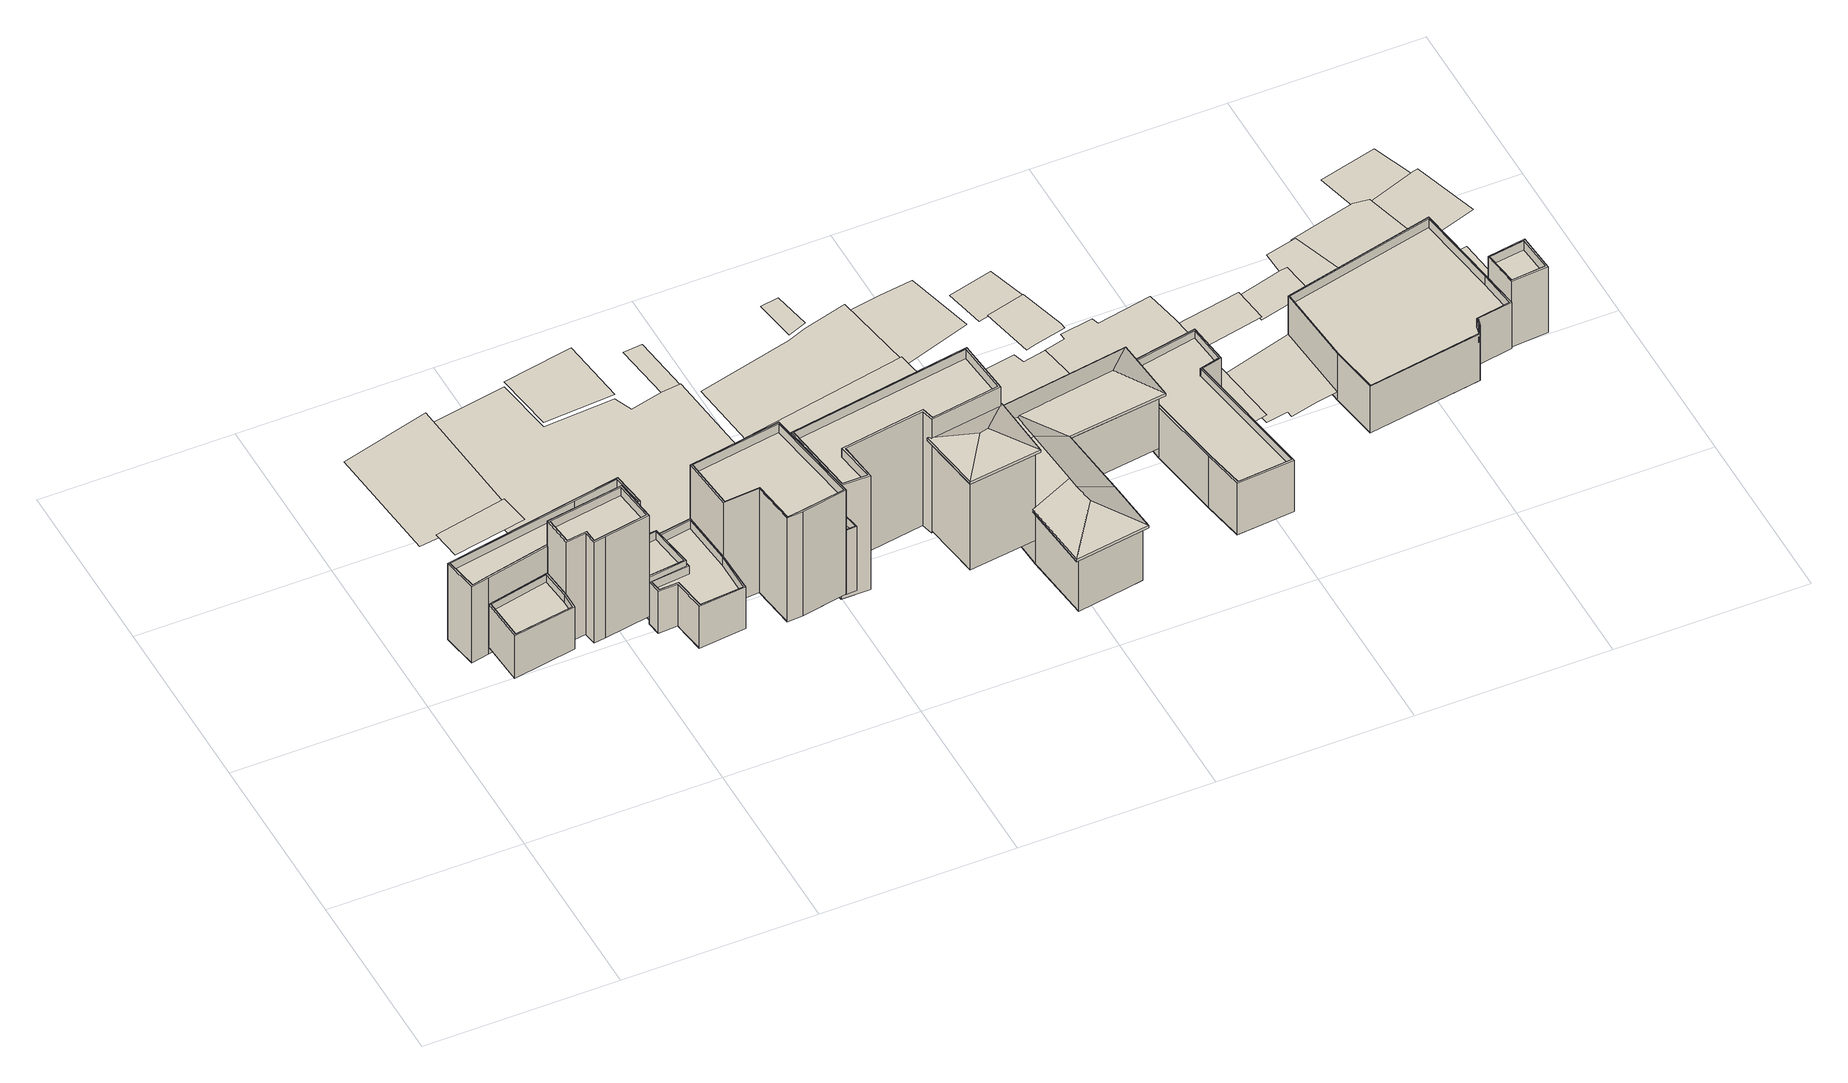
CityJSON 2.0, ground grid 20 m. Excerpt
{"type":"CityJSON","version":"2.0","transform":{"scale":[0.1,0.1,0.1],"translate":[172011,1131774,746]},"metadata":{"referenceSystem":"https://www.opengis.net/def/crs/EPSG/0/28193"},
"CityObjects":{
"building1":{"type":"Building","attributes":{"height":{"value":"3.243","sources":[{"name":"inferred","type":"automatic","notes":"inferred from the number of floors and default height of a single floor"}]},"numberOfFloors":{"value":1,"sources":[{"name":"Amiran Atlas, sheet 12, map 4.3","type":"Secondary cartographic source"}],"paradata":{"author":"Beatrice Vaienti","date":"29-05-2023","comments":"In the atlas the value is \"1-3\", we have chosen a random value between 1 and 3 assigning a higher probability to 1 and 2 floors, respectively p=[0.35,0.35,0.3] for 1, 2, 3 floors","version":0}},"roof":{"type":{"value":"flat","paradata":{"author":"Beatrice Vaienti","date":"29-05-2023","version":0}},"parameters":{"baseFloorThickness":{"value":"0.294"},"railingHeight":{"value":"0.925"},"railingWidth":{"value":"0.195"}}},"floorHeight":{"value":"3.243","sources":[{"name":"random","type":"automatic","notes":"Random value picked in the default range: [2.8, 3.5]"}]},"updatedGeometry":true,"terrainDifference":{"value":"0.7777387695747894"}},"geometry":[{"type":"MultiSurface","lod":"2","boundaries":[[[0,1,2,3]],[[4,5,1,0]],[[6,7,3,2]],[[5,8,6,2,1]],[[9,8,5,4]],[[8,9,7,6]],[[0,3,7,9,4],[10,11,12,13,14]],[[14,15,16,13]],[[16,17,12,13]],[[17,18,11,12]],[[11,18,19,10]],[[15,14,10,19]],[[19,18,17,16,15]]]}]},
"building2":{"type":"Building","attributes":{"height":{"value":"6.228","sources":[{"name":"inferred","type":"automatic","notes":"inferred from the number of floors and default height of a single floor"}]},"numberOfFloors":{"value":2,"sources":[{"name":"Amiran Atlas, sheet 12, map 4.3","type":"Secondary cartographic source"}],"paradata":{"author":"Beatrice Vaienti","date":"29-05-2023","comments":"In the atlas the value is \"1-3\", we have chosen a random value between 1 and 3 assigning a higher probability to 1 and 2 floors, respectively p=[0.35,0.35,0.3] for 1, 2, 3 floors","version":0}},"roof":{"type":{"value":"flat","paradata":{"author":"Beatrice Vaienti","date":"29-05-2023","version":0}},"parameters":{"baseFloorThickness":{"value":"0.29"},"railingHeight":{"value":"0.99"},"railingWidth":{"value":"0.175"}}},"floorHeight":{"value":"3.114","sources":[{"name":"random","type":"automatic","notes":"Random value picked in the default range: [2.8, 3.5]"}]},"updatedGeometry":true,"terrainDifference":{"value":"2.0380896327969387"}},"geometry":[{"type":"MultiSurface","lod":"2","boundaries":[[[20,21,22,23]],[[24,25,21,20]],[[26,27,23,22]],[[25,28,29,30,31,26,22,21]],[[32,28,25,24]],[[31,33,27,26]],[[30,34,33,31]],[[29,35,34,30]],[[28,32,35,29]],[[20,23,27,33,34,35,32,24],[36,37,38,39,40,41,42,43]],[[43,44,45,42]],[[45,46,41,42]],[[46,47,40,41]],[[47,48,39,40]],[[49,38,39,48]],[[50,37,38,49]],[[51,36,37,50]],[[36,51,44,43]],[[51,50,49,48,47,46,45,44]]]}]},
"building3":{"type":"Building","attributes":{"numberOfFloors":{"value":2,"sources":[{"name":"Amiran Atlas, sheet 12, map 4.3","type":"Secondary cartographic source"}],"paradata":{"author":"Beatrice Vaienti","date":"29-05-2023","comments":"In the atlas the value is \"1-3\", we have chosen a random value between 1 and 3 assigning a higher probability to 1 and 2 floors, respectively p=[0.35,0.35,0.3] for 1, 2, 3 floors","version":0}},"roof":{"type":{"value":"domed","paradata":{"author":"Beatrice Vaienti","date":"29-05-2023","version":0}}},"updatedGeometry":true,"terrainDifference":{"value":"0.8784878684509313"}},"geometry":[{"type":"MultiSurface","lod":"0","boundaries":[[[52,53,54,55]]]}]},
"building4":{"type":"Building","attributes":{"height":{"value":"10.338000000000001","sources":[{"name":"inferred","type":"automatic","notes":"inferred from the number of floors and default height of a single floor"}]},"numberOfFloors":{"value":3,"sources":[{"name":"Amiran Atlas, sheet 12, map 4.3","type":"Secondary cartographic source"}],"paradata":{"author":"Beatrice Vaienti","date":"29-05-2023","comments":"In the atlas the value is \"1-3\", we have chosen a random value between 1 and 3 assigning a higher probability to 1 and 2 floors, respectively p=[0.35,0.35,0.3] for 1, 2, 3 floors","version":0}},"roof":{"type":{"value":"flat","paradata":{"author":"Beatrice Vaienti","date":"29-05-2023","version":0}},"parameters":{"baseFloorThickness":{"value":"0.295"},"railingHeight":{"value":"0.985"},"railingWidth":{"value":"0.188"}}},"floorHeight":{"value":"3.446","sources":[{"name":"random","type":"automatic","notes":"Random value picked in the default range: [2.8, 3.5]"}]},"updatedGeometry":true,"terrainDifference":{"value":"0.9511491692316486"}},"geometry":[{"type":"MultiSurface","lod":"2","boundaries":[[[56,57,58,59]],[[60,61,57,56]],[[62,63,59,58]],[[61,64,65,66,62,58,57]],[[67,64,61,60]],[[66,68,63,62]],[[65,69,68,66]],[[64,67,69,65]],[[56,59,63,68,69,67,60],[70,71,72,73,74,75,76]],[[76,77,78,75]],[[78,79,74,75]],[[79,80,73,74]],[[80,81,72,73]],[[82,71,72,81]],[[83,70,71,82]],[[70,83,77,76]],[[77,78,79,80,81,82,83]]]}]},
"building5":{"type":"Building","attributes":{"numberOfFloors":{"value":2,"sources":[{"name":"Amiran Atlas, sheet 12, map 4.3","type":"Secondary cartographic source"}],"paradata":{"author":"Beatrice Vaienti","date":"29-05-2023","comments":"In the atlas the value is \"1-3\", we have chosen a random value between 1 and 3 assigning a higher probability to 1 and 2 floors, respectively p=[0.35,0.35,0.3] for 1, 2, 3 floors","version":0}},"roof":{"type":{"value":"flat","paradata":{"author":"Beatrice Vaienti","date":"29-05-2023","version":0}}},"updatedGeometry":true,"terrainDifference":{"value":"1.5802065568525576"}},"geometry":[{"type":"MultiSurface","lod":"0","boundaries":[[[84,85,86,87,88]]]}]},
"building6":{"type":"Building","attributes":{"height":{"value":"3.414","sources":[{"name":"inferred","type":"automatic","notes":"inferred from the number of floors and default height of a single floor"}]},"numberOfFloors":{"value":1,"sources":[{"name":"Amiran Atlas, sheet 12, map 4.3","type":"Secondary cartographic source"}],"paradata":{"author":"Beatrice Vaienti","date":"29-05-2023","comments":"In the atlas the value is \"1-3\", we have chosen a random value between 1 and 3 assigning a higher probability to 1 and 2 floors, respectively p=[0.35,0.35,0.3] for 1, 2, 3 floors","version":0}},"roof":{"type":{"value":"flat","paradata":{"author":"Beatrice Vaienti","date":"29-05-2023","version":0}},"parameters":{"baseFloorThickness":{"value":"0.345"},"railingHeight":{"value":"1.036"},"railingWidth":{"value":"0.131"}}},"floorHeight":{"value":"3.414","sources":[{"name":"random","type":"automatic","notes":"Random value picked in the default range: [2.8, 3.5]"}]},"updatedGeometry":true,"terrainDifference":{"value":"0.5314531205863459"}},"geometry":[{"type":"MultiSurface","lod":"2","boundaries":[[[89,90,91,92]],[[93,94,90,89]],[[95,96,92,91]],[[94,97,95,91,90]],[[98,97,94,93]],[[97,98,96,95]],[[89,92,96,98,93],[99,100,101,102,103]],[[103,104,105,102]],[[105,106,101,102]],[[106,107,100,101]],[[100,107,108,99]],[[104,103,99,108]],[[108,107,106,105,104]]]}]},
"building7":{"type":"Building","attributes":{"height":{"value":"3.009","sources":[{"name":"inferred","type":"automatic","notes":"inferred from the number of floors and default height of a single floor"}]},"numberOfFloors":{"value":1,"sources":[{"name":"Amiran Atlas, sheet 12, map 4.3","type":"Secondary cartographic source"}],"paradata":{"author":"Beatrice Vaienti","date":"29-05-2023","comments":"In the atlas the value is \"1-3\", we have chosen a random value between 1 and 3 assigning a higher probability to 1 and 2 floors, respectively p=[0.35,0.35,0.3] for 1, 2, 3 floors","version":0}},"roof":{"type":{"value":"flat","paradata":{"author":"Beatrice Vaienti","date":"29-05-2023","version":0}},"parameters":{"baseFloorThickness":{"value":"0.251"},"railingHeight":{"value":"1.096"},"railingWidth":{"value":"0.188"}}},"floorHeight":{"value":"3.009","sources":[{"name":"random","type":"automatic","notes":"Random value picked in the default range: [2.8, 3.5]"}]},"updatedGeometry":true,"terrainDifference":{"value":"0.8697562910097185"}},"geometry":[{"type":"MultiSurface","lod":"2","boundaries":[[[109,110,111,112]],[[113,114,110,109]],[[115,116,112,111]],[[114,117,118,119,120,121,115,111,110]],[[122,117,114,113]],[[121,123,116,115]],[[120,124,123,121]],[[119,125,124,120]],[[118,126,125,119]],[[117,122,126,118]],[[109,112,116,123,124,125,126,122,113],[127,128,129,130,131,132,133,134,135]],[[135,136,137,134]],[[137,138,133,134]],[[138,139,132,133]],[[139,140,131,132]],[[141,130,131,140]],[[130,141,142,129]],[[129,142,143,128]],[[144,127,128,143]],[[127,144,136,135]],[[144,143,142,141,140,139,138,137,136]]]}]},
"building8":{"type":"Building","attributes":{"numberOfFloors":{"value":1,"sources":[{"name":"Amiran Atlas, sheet 12, map 4.3","type":"Secondary cartographic source"}],"paradata":{"author":"Beatrice Vaienti","date":"29-05-2023","comments":"In the atlas the value is \"1-3\", we have chosen a random value between 1 and 3 assigning a higher probability to 1 and 2 floors, respectively p=[0.35,0.35,0.3] for 1, 2, 3 floors","version":0}},"roof":{"type":{"value":"domed","paradata":{"author":"Beatrice Vaienti","date":"29-05-2023","version":0}}},"updatedGeometry":true,"terrainDifference":{"value":"3.8848416401224677"}},"geometry":[{"type":"MultiSurface","lod":"0","boundaries":[[[145,146,147,148,149,150,151,152,153,154,155,156,157,158,159]]]}]},
"building9":{"type":"Building","attributes":{"height":{"value":"10.379999999999999","sources":[{"name":"inferred","type":"automatic","notes":"inferred from the number of floors and default height of a single floor"}]},"numberOfFloors":{"value":3,"sources":[{"name":"Amiran Atlas, sheet 12, map 4.3","type":"Secondary cartographic source"}],"paradata":{"author":"Beatrice Vaienti","date":"29-05-2023","comments":"In the atlas the value is \"1-3\", we have chosen a random value between 1 and 3 assigning a higher probability to 1 and 2 floors, respectively p=[0.35,0.35,0.3] for 1, 2, 3 floors","version":0}},"roof":{"type":{"value":"flat","paradata":{"author":"Beatrice Vaienti","date":"29-05-2023","version":0}},"parameters":{"baseFloorThickness":{"value":"0.251"},"railingHeight":{"value":"1.027"},"railingWidth":{"value":"0.125"}}},"floorHeight":{"value":"3.46","sources":[{"name":"random","type":"automatic","notes":"Random value picked in the default range: [2.8, 3.5]"}]},"updatedGeometry":true,"terrainDifference":{"value":"1.3079720213731052"}},"geometry":[{"type":"MultiSurface","lod":"2","boundaries":[[[160,161,162,163]],[[164,165,161,160]],[[166,167,163,162]],[[165,168,169,170,166,162,161]],[[171,168,165,164]],[[170,172,167,166]],[[169,173,172,170]],[[168,171,173,169]],[[160,163,167,172,173,171,164],[174,175,176,177,178,179,180]],[[180,181,182,179]],[[182,183,178,179]],[[183,184,177,178]],[[184,185,176,177]],[[186,175,176,185]],[[175,186,187,174]],[[174,187,181,180]],[[187,186,185,184,183,182,181]]]}]},
"building10":{"type":"Building","attributes":{"numberOfFloors":{"value":2,"sources":[{"name":"Amiran Atlas, sheet 12, map 4.3","type":"Secondary cartographic source"}],"paradata":{"author":"Beatrice Vaienti","date":"29-05-2023","comments":"In the atlas the value is \"1-3\", we have chosen a random value between 1 and 3 assigning a higher probability to 1 and 2 floors, respectively p=[0.35,0.35,0.3] for 1, 2, 3 floors","version":0}},"roof":{"type":{"value":"domed","paradata":{"author":"Beatrice Vaienti","date":"29-05-2023","version":0}}},"updatedGeometry":true,"terrainDifference":{"value":"1.3640138086571825"}},"geometry":[{"type":"MultiSurface","lod":"0","boundaries":[[[188,189,190,191,192]]]}]},
"building11":{"type":"Building","attributes":{"height":{"value":"6.458","sources":[{"name":"inferred","type":"automatic","notes":"inferred from the number of floors and default height of a single floor"}]},"numberOfFloors":{"value":2,"sources":[{"name":"Amiran Atlas, sheet 12, map 4.3","type":"Secondary cartographic source"}],"paradata":{"author":"Beatrice Vaienti","date":"29-05-2023","comments":"In the atlas the value is \"1-3\", we have chosen a random value between 1 and 3 assigning a higher probability to 1 and 2 floors, respectively p=[0.35,0.35,0.3] for 1, 2, 3 floors","version":0}},"roof":{"type":{"value":"flat","paradata":{"author":"Beatrice Vaienti","date":"29-05-2023","version":0}},"parameters":{"baseFloorThickness":{"value":"0.283"},"railingHeight":{"value":"1.012"},"railingWidth":{"value":"0.125"}}},"floorHeight":{"value":"3.229","sources":[{"name":"random","type":"automatic","notes":"Random value picked in the default range: [2.8, 3.5]"}]},"updatedGeometry":true,"terrainDifference":{"value":"0.2205769493264379"}},"geometry":[{"type":"MultiSurface","lod":"2","boundaries":[[[193,194,195,196]],[[197,198,194,193]],[[199,200,196,195]],[[198,201,199,195,194]],[[202,201,198,197]],[[201,202,200,199]],[[193,196,200,202,197],[203,204,205,206,207]],[[207,208,209,206]],[[209,210,205,206]],[[210,211,204,205]],[[212,203,204,211]],[[208,207,203,212]],[[212,211,210,209,208]]]}]},
"building12":{"type":"Building","attributes":{"numberOfFloors":{"value":2,"paradata":{"author":"INFERRED","date":"05-06-2023","comments":"Random Forest Classifier","version":0}},"roof":{"type":{"value":"flat","paradata":{"author":"Beatrice Vaienti","date":"29-05-2023","version":0}}},"updatedGeometry":true,"terrainDifference":{"value":"0.5219938132876996"}},"geometry":[{"type":"MultiSurface","lod":"0","boundaries":[[[213,214,215,216]]]}]},
"building13":{"type":"Building","attributes":{"height":{"value":"9.783000000000001","sources":[{"name":"inferred","type":"automatic","notes":"inferred from the number of floors and default height of a single floor"}]},"numberOfFloors":{"value":3,"sources":[{"name":"Amiran Atlas, sheet 12, map 4.3","type":"Secondary cartographic source"}],"paradata":{"author":"Beatrice Vaienti","date":"29-05-2023","comments":"In the atlas the value is \"1-3\", we have chosen a random value between 1 and 3 assigning a higher probability to 1 and 2 floors, respectively p=[0.35,0.35,0.3] for 1, 2, 3 floors","version":0}},"roof":{"type":{"value":"flat","paradata":{"author":"Beatrice Vaienti","date":"29-05-2023","version":0}},"parameters":{"baseFloorThickness":{"value":"0.292"},"railingHeight":{"value":"1.061"},"railingWidth":{"value":"0.194"}}},"floorHeight":{"value":"3.261","sources":[{"name":"random","type":"automatic","notes":"Random value picked in the default range: [2.8, 3.5]"}]},"updatedGeometry":true,"terrainDifference":{"value":"3.0258998461671873"}},"geometry":[{"type":"MultiSurface","lod":"2","boundaries":[[[217,218,219,220]],[[221,222,218,217]],[[223,224,220,219]],[[222,225,226,227,228,223,219,218]],[[229,225,222,221]],[[228,230,224,223]],[[227,231,230,228]],[[226,232,231,227]],[[225,229,232,226]],[[217,220,224,230,231,232,229,221],[233,234,235,236,237,238,239,240]],[[241,234,233,242]],[[243,235,234,241]],[[244,236,235,243]],[[244,245,237,236]],[[246,238,237,245]],[[247,239,238,246]],[[248,240,239,247]],[[242,233,240,248]],[[248,247,246,245,244,243,241,242]]]}]},
"building14":{"type":"Building","attributes":{"height":{"value":"9.894","sources":[{"name":"inferred","type":"automatic","notes":"inferred from the number of floors and default height of a single floor"}]},"numberOfFloors":{"value":3,"sources":[{"name":"Amiran Atlas, sheet 12, map 4.3","type":"Secondary cartographic source"}],"paradata":{"author":"Beatrice Vaienti","date":"29-05-2023","comments":"In the atlas the value is \"1-3\", we have chosen a random value between 1 and 3 assigning a higher probability to 1 and 2 floors, respectively p=[0.35,0.35,0.3] for 1, 2, 3 floors","version":0}},"roof":{"type":{"value":"hip","paradata":{"author":"Beatrice Vaienti","date":"29-05-2023","comments":"In the Atlas the value is reported is 'gabled (tiles)', however it is not clear whether it refers to a hip or a gable roof. Therefore we assigned a random value between the two.","version":0}},"parameters":{"slope":{"value":"0.473"},"upperFloorThickness":{"value":"0.285"},"eavesOverhang":{"value":"0.318"}}},"floorHeight":{"value":"3.298","sources":[{"name":"random","type":"automatic","notes":"Random value picked in the default range: [2.8, 3.5]"}]},"updatedGeometry":true,"terrainDifference":{"value":"1.3449397338830167"}},"geometry":[{"type":"MultiSurface","lod":"2","boundaries":[[[249,250,251,252]],[[252,251,253,254]],[[255,256,250,249]],[[254,255,249,252]],[[251,250,257,258]],[[254,253,256,255]],[[253,251,258,259]],[[256,260,257,250]],[[257,261,262,258]],[[253,259,260,256]],[[258,262,263,259]],[[260,264,261,257]],[[262,261,265,266]],[[259,263,264,260]],[[262,266,263]],[[261,264,265]],[[265,264,263,266]]]}]},
"building15":{"type":"Building","attributes":{"numberOfFloors":{"value":3,"sources":[{"name":"Amiran Atlas, sheet 12, map 4.3","type":"Secondary cartographic source"}],"paradata":{"author":"Beatrice Vaienti","date":"29-05-2023","comments":"In the atlas the value is \"1-3\", we have chosen a random value between 1 and 3 assigning a higher probability to 1 and 2 floors, respectively p=[0.35,0.35,0.3] for 1, 2, 3 floors","version":0}},"roof":{"type":{"value":"hip","paradata":{"author":"Beatrice Vaienti","date":"29-05-2023","comments":"In the Atlas the value is reported is 'gabled (tiles)', however it is not clear whether it refers to a hip or a gable roof. Therefore we assigned a random value between the two.","version":0}}},"updatedGeometry":true,"terrainDifference":{"value":"2.967512304565869"}},"geometry":[{"type":"MultiSurface","lod":"0","boundaries":[[[267,268,269,270,271]]]}]},
"building16":{"type":"Building","attributes":{"numberOfFloors":{"value":1,"sources":[{"name":"Amiran Atlas, sheet 12, map 4.3","type":"Secondary cartographic source"}],"paradata":{"author":"Beatrice Vaienti","date":"29-05-2023","comments":"In the atlas the value is \"1-3\", we have chosen a random value between 1 and 3 assigning a higher probability to 1 and 2 floors, respectively p=[0.35,0.35,0.3] for 1, 2, 3 floors","version":0}},"roof":{"type":{"value":"gable","paradata":{"author":"Beatrice Vaienti","date":"29-05-2023","comments":"In the Atlas the value is reported is 'gabled (tiles)', however it is not clear whether it refers to a hip or a gable roof. Therefore we assigned a random value between the two.","version":0}}},"updatedGeometry":true,"terrainDifference":{"value":"2.9436404126972193"}},"geometry":[{"type":"MultiSurface","lod":"0","boundaries":[[[272,273,274,275,276,277]]]}]},
"building17":{"type":"Building","attributes":{"numberOfFloors":{"value":2,"sources":[{"name":"Amiran Atlas, sheet 12, map 4.3","type":"Secondary cartographic source"}],"paradata":{"author":"Beatrice Vaienti","date":"29-05-2023","comments":"In the atlas the value is \"1-3\", we have chosen a random value between 1 and 3 assigning a higher probability to 1 and 2 floors, respectively p=[0.35,0.35,0.3] for 1, 2, 3 floors","version":0}},"roof":{"type":{"value":"gable","paradata":{"author":"Beatrice Vaienti","date":"29-05-2023","comments":"In the Atlas the value is reported is 'gabled (tiles)', however it is not clear whether it refers to a hip or a gable roof. Therefore we assigned a random value between the two.","version":0}}},"updatedGeometry":true,"terrainDifference":{"value":"0.4190756895027589"}},"geometry":[{"type":"MultiSurface","lod":"0","boundaries":[[[278,279,280,281]]]}]},
"building18":{"type":"Building","attributes":{"height":{"value":"3.464","sources":[{"name":"inferred","type":"automatic","notes":"inferred from the number of floors and default height of a single floor"}]},"numberOfFloors":{"value":1,"sources":[{"name":"Amiran Atlas, sheet 12, map 4.3","type":"Secondary cartographic source"}],"paradata":{"author":"Beatrice Vaienti","date":"29-05-2023","comments":"In the atlas the value is \"1-3\", we have chosen a random value between 1 and 3 assigning a higher probability to 1 and 2 floors, respectively p=[0.35,0.35,0.3] for 1, 2, 3 floors","version":0}},"roof":{"type":{"value":"hip","paradata":{"author":"Beatrice Vaienti","date":"29-05-2023","comments":"In the Atlas the value is reported is 'gabled (tiles)', however it is not clear whether it refers to a hip or a gable roof. Therefore we assigned a random value between the two.","version":0}},"parameters":{"slope":{"value":"0.525"},"upperFloorThickness":{"value":"0.264"},"eavesOverhang":{"value":"0.384"}}},"floorHeight":{"value":"3.464","sources":[{"name":"random","type":"automatic","notes":"Random value picked in the default range: [2.8, 3.5]"}]},"updatedGeometry":true,"terrainDifference":{"value":"3.437258095690166"}},"geometry":[{"type":"MultiSurface","lod":"2","boundaries":[[[282,283,284,285]],[[285,284,286,287]],[[288,289,283,282]],[[287,290,291,292,293,294,288,282,285]],[[295,284,283,296]],[[287,286,297,298,290]],[[286,284,295,299]],[[294,300,289,288]],[[283,289,301,296]],[[293,302,300,294]],[[292,303,302,293]],[[291,304,303,292]],[[290,298,304,291]],[[296,305,306,295]],[[298,297,299,307]],[[297,286,299]],[[295,306,308,299]],[[289,300,309,301]],[[301,310,305,296]],[[302,311,309,300]],[[303,312,311,302]],[[304,313,312,303]],[[298,307,313,304]],[[305,314,306]],[[299,308,315,307]],[[308,306,314,316]],[[309,317,310,301]],[[316,314,305,310,318]],[[311,319,317,309]],[[312,320,319,311]],[[313,321,320,312]],[[307,315,321,313]],[[322,323,315,308,324]],[[308,316,318,324]],[[310,317,324,318]],[[322,324,317,319]],[[323,322,319,320,325]],[[320,321,325]],[[325,321,315,323]]]}]},
"building19":{"type":"Building","attributes":{"numberOfFloors":{"value":3,"sources":[{"name":"Amiran Atlas, sheet 12, map 4.3","type":"Secondary cartographic source"}],"paradata":{"author":"Beatrice Vaienti","date":"29-05-2023","comments":"In the atlas the value is \"1-3\", we have chosen a random value between 1 and 3 assigning a higher probability to 1 and 2 floors, respectively p=[0.35,0.35,0.3] for 1, 2, 3 floors","version":0}},"roof":{"type":{"value":"flat","paradata":{"author":"Beatrice Vaienti","date":"29-05-2023","version":0}}},"updatedGeometry":true,"terrainDifference":{"value":"1.383381408733665"}},"geometry":[{"type":"MultiSurface","lod":"0","boundaries":[[[326,327,328,329,330]]]}]},
"building20":{"type":"Building","attributes":{"numberOfFloors":{"value":1,"sources":[{"name":"Amiran Atlas, sheet 12, map 4.3","type":"Secondary cartographic source"}],"paradata":{"author":"Beatrice Vaienti","date":"29-05-2023","comments":"In the atlas the value is \"1-3\", we have chosen a random value between 1 and 3 assigning a higher probability to 1 and 2 floors, respectively p=[0.35,0.35,0.3] for 1, 2, 3 floors","version":0}},"roof":{"type":{"value":"flat","paradata":{"author":"Beatrice Vaienti","date":"29-05-2023","version":0}}},"updatedGeometry":true,"terrainDifference":{"value":"2.0648977116050666"}},"geometry":[{"type":"MultiSurface","lod":"0","boundaries":[[[331,332,333,334,335,336,337]]]}]},
"building21":{"type":"Building","attributes":{"numberOfFloors":{"value":2,"sources":[{"name":"Amiran Atlas, sheet 12, map 4.3","type":"Secondary cartographic source"}],"paradata":{"author":"Beatrice Vaienti","date":"29-05-2023","comments":"In the atlas the value is \"1-3\", we have chosen a random value between 1 and 3 assigning a higher probability to 1 and 2 floors, respectively p=[0.35,0.35,0.3] for 1, 2, 3 floors","version":0}},"roof":{"type":{"value":"flat","paradata":{"author":"Beatrice Vaienti","date":"29-05-2023","version":0}}},"updatedGeometry":true,"terrainDifference":{"value":"0.8257360691478244"}},"geometry":[{"type":"MultiSurface","lod":"0","boundaries":[[[338,339,340,341,342]]]}]},
"building22":{"type":"Building","attributes":{"numberOfFloors":{"value":3,"sources":[{"name":"Amiran Atlas, sheet 12, map 4.3","type":"Secondary cartographic source"}],"paradata":{"author":"Beatrice Vaienti","date":"29-05-2023","comments":"In the atlas the value is \"1-3\", we have chosen a random value between 1 and 3 assigning a higher probability to 1 and 2 floors, respectively p=[0.35,0.35,0.3] for 1, 2, 3 floors","version":0}},"roof":{"type":{"value":"flat","paradata":{"author":"Beatrice Vaienti","date":"29-05-2023","version":0}}},"updatedGeometry":true,"terrainDifference":{"value":"0.7704872213533381"}},"geometry":[{"type":"MultiSurface","lod":"0","boundaries":[[[343,344,345,346,347,348]]]}]},
"building23":{"type":"Building","attributes":{"height":{"value":"3.367","sources":[{"name":"inferred","type":"automatic","notes":"inferred from the number of floors and default height of a single floor"}]},"numberOfFloors":{"value":1,"sources":[{"name":"Amiran Atlas, sheet 12, map 4.3","type":"Secondary cartographic source"}],"paradata":{"author":"Beatrice Vaienti","date":"29-05-2023","comments":"In the atlas the value is \"1-3\", we have chosen a random value between 1 and 3 assigning a higher probability to 1 and 2 floors, respectively p=[0.35,0.35,0.3] for 1, 2, 3 floors","version":0}},"roof":{"type":{"value":"flat","paradata":{"author":"Beatrice Vaienti","date":"29-05-2023","version":0}},"parameters":{"baseFloorThickness":{"value":"0.335"},"railingHeight":{"value":"0.937"},"railingWidth":{"value":"0.186"}}},"floorHeight":{"value":"3.367","sources":[{"name":"random","type":"automatic","notes":"Random value picked in the default range: [2.8, 3.5]"}]},"updatedGeometry":true,"terrainDifference":{"value":"1.8320247654512058"}},"geometry":[{"type":"MultiSurface","lod":"2","boundaries":[[[349,350,351,352]],[[353,354,350,349]],[[355,356,352,351]],[[350,351,355,357,358,359,360,354]],[[361,360,354,353]],[[357,362,356,355]],[[358,363,362,357]],[[359,364,363,358]],[[360,361,364,359]],[[349,352,356,362,363,364,361,353],[365,366,367,368,369,370,371,372]],[[373,371,372,374]],[[375,370,371,373]],[[375,376,369,370]],[[376,377,368,369]],[[378,367,368,377]],[[379,366,367,378]],[[380,365,366,379]],[[374,372,365,380]],[[380,379,378,377,376,375,373,374]]]}]},
"building24":{"type":"Building","attributes":{"numberOfFloors":{"value":2,"sources":[{"name":"Amiran Atlas, sheet 12, map 4.3","type":"Secondary cartographic source"}],"paradata":{"author":"Beatrice Vaienti","date":"29-05-2023","comments":"In the atlas the value is \"1-3\", we have chosen a random value between 1 and 3 assigning a higher probability to 1 and 2 floors, respectively p=[0.35,0.35,0.3] for 1, 2, 3 floors","version":0}},"roof":{"type":{"value":"flat","paradata":{"author":"Beatrice Vaienti","date":"29-05-2023","version":0}}},"updatedGeometry":true,"terrainDifference":{"value":"0.4299824862194946"}},"geometry":[{"type":"MultiSurface","lod":"0","boundaries":[[[381,382,383,384]]]}]},
"building25":{"type":"Building","attributes":{"numberOfFloors":{"value":1,"sources":[{"name":"Amiran Atlas, sheet 12, map 4.3","type":"Secondary cartographic source"}],"paradata":{"author":"Beatrice Vaienti","date":"29-05-2023","comments":"In the atlas the value is \"1-3\", we have chosen a random value between 1 and 3 assigning a higher probability to 1 and 2 floors, respectively p=[0.35,0.35,0.3] for 1, 2, 3 floors","version":0}},"roof":{"type":{"value":"flat","paradata":{"author":"Beatrice Vaienti","date":"29-05-2023","version":0}}},"updatedGeometry":true,"terrainDifference":{"value":"2.21596628215292"}},"geometry":[{"type":"MultiSurface","lod":"0","boundaries":[[[385,386,387,388,389,390,391,392,393,394]]]}]},
"building26":{"type":"Building","attributes":{"numberOfFloors":{"value":1,"sources":[{"name":"Amiran Atlas, sheet 12, map 4.3","type":"Secondary cartographic source"}],"paradata":{"author":"Beatrice Vaienti","date":"29-05-2023","comments":"In the atlas the value is \"1-3\", we have chosen a random value between 1 and 3 assigning a higher probability to 1 and 2 floors, respectively p=[0.35,0.35,0.3] for 1, 2, 3 floors","version":0}},"roof":{"type":{"value":"flat","paradata":{"author":"Beatrice Vaienti","date":"29-05-2023","version":0}}},"updatedGeometry":true,"terrainDifference":{"value":"0.7502610553853447"}},"geometry":[{"type":"MultiSurface","lod":"0","boundaries":[[[395,396,397,398,399]]]}]},
"building27":{"type":"Building","attributes":{"numberOfFloors":{"value":2,"sources":[{"name":"Amiran Atlas, sheet 12, map 4.3","type":"Secondary cartographic source"}],"paradata":{"author":"Beatrice Vaienti","date":"29-05-2023","comments":"In the atlas the value is \"1-3\", we have chosen a random value between 1 and 3 assigning a higher probability to 1 and 2 floors, respectively p=[0.35,0.35,0.3] for 1, 2, 3 floors","version":0}},"roof":{"type":{"value":"hip","paradata":{"author":"Beatrice Vaienti","date":"29-05-2023","comments":"In the Atlas the value is reported is 'gabled (tiles)', however it is not clear whether it refers to a hip or a gable roof. Therefore we assigned a random value between the two.","version":0}}},"updatedGeometry":true,"terrainDifference":{"value":"1.1109758219093784"}},"geometry":[{"type":"MultiSurface","lod":"0","boundaries":[[[400,401,402,403,404,405,406]]]}]},
"building28":{"type":"Building","attributes":{"numberOfFloors":{"value":3,"sources":[{"name":"Amiran Atlas, sheet 12, map 4.3","type":"Secondary cartographic source"}],"paradata":{"author":"Beatrice Vaienti","date":"29-05-2023","comments":"In the atlas the value is \"1-3\", we have chosen a random value between 1 and 3 assigning a higher probability to 1 and 2 floors, respectively p=[0.35,0.35,0.3] for 1, 2, 3 floors","version":0}},"roof":{"type":{"value":"flat","paradata":{"author":"Beatrice Vaienti","date":"29-05-2023","version":0}}},"updatedGeometry":true,"terrainDifference":{"value":"1.0088172990038293"}},"geometry":[{"type":"MultiSurface","lod":"0","boundaries":[[[407,408,409,410]]]}]},
"building29":{"type":"Building","attributes":{"numberOfFloors":{"value":2,"sources":[{"name":"Amiran Atlas, sheet 12, map 4.3","type":"Secondary cartographic source"}],"paradata":{"author":"Beatrice Vaienti","date":"29-05-2023","comments":"In the atlas the value is \"1-3\", we have chosen a random value between 1 and 3 assigning a higher probability to 1 and 2 floors, respectively p=[0.35,0.35,0.3] for 1, 2, 3 floors","version":0}},"roof":{"type":{"value":"gable","paradata":{"author":"Beatrice Vaienti","date":"29-05-2023","comments":"In the Atlas the value is reported is 'gabled (tiles)', however it is not clear whether it refers to a hip or a gable roof. Therefore we assigned a random value between the two.","version":0}}},"updatedGeometry":true,"terrainDifference":{"value":"0.5171130310709122"}},"geometry":[{"type":"MultiSurface","lod":"0","boundaries":[[[411,412,413,414,415]]]}]},
"building30":{"type":"Building","attributes":{"height":{"value":"2.814","sources":[{"name":"inferred","type":"automatic","notes":"inferred from the number of floors and default height of a single floor"}]},"numberOfFloors":{"value":1,"sources":[{"name":"Amiran Atlas, sheet 12, map 4.3","type":"Secondary cartographic source"}],"paradata":{"author":"Beatrice Vaienti","date":"29-05-2023","comments":"In the atlas the value is \"1-3\", we have chosen a random value between 1 and 3 assigning a higher probability to 1 and 2 floors, respectively p=[0.35,0.35,0.3] for 1, 2, 3 floors","version":0}},"roof":{"type":{"value":"flat","paradata":{"author":"Beatrice Vaienti","date":"29-05-2023","version":0}},"parameters":{"baseFloorThickness":{"value":"0.287"},"railingHeight":{"value":"1.092"},"railingWidth":{"value":"0.128"}}},"floorHeight":{"value":"2.814","sources":[{"name":"random","type":"automatic","notes":"Random value picked in the default range: [2.8, 3.5]"}]},"updatedGeometry":true,"terrainDifference":{"value":"1.6323331567246933"}},"geometry":[{"type":"MultiSurface","lod":"2","boundaries":[[[416,417,418,419]],[[420,421,417,416]],[[422,423,419,418]],[[421,424,425,426,427,428,422,418,417]],[[429,424,421,420]],[[428,430,423,422]],[[427,431,430,428]],[[426,432,431,427]],[[425,433,432,426]],[[424,429,433,425]],[[416,419,423,430,431,432,433,429,420],[434,435,436,437,438,439,440,441,442]],[[443,441,442,444]],[[445,440,441,443]],[[445,446,439,440]],[[446,447,438,439]],[[448,437,438,447]],[[449,436,437,448]],[[450,435,436,449]],[[451,434,435,450]],[[444,442,434,451]],[[451,450,449,448,447,446,445,443,444]]]}]},
"building31":{"type":"Building","attributes":{"numberOfFloors":{"value":2,"sources":[{"name":"Amiran Atlas, sheet 12, map 4.3","type":"Secondary cartographic source"}],"paradata":{"author":"Beatrice Vaienti","date":"29-05-2023","comments":"In the atlas the value is \"1-3\", we have chosen a random value between 1 and 3 assigning a higher probability to 1 and 2 floors, respectively p=[0.35,0.35,0.3] for 1, 2, 3 floors","version":0}},"roof":{"type":{"value":"domed","paradata":{"author":"Beatrice Vaienti","date":"29-05-2023","version":0}}},"updatedGeometry":true,"terrainDifference":{"value":"0.4690603422130225"}},"geometry":[{"type":"MultiSurface","lod":"0","boundaries":[[[452,453,454,455,456,457]]]}]},
"building32":{"type":"Building","attributes":{"numberOfFloors":{"value":2,"sources":[{"name":"Amiran Atlas, sheet 12, map 4.3","type":"Secondary cartographic source"}],"paradata":{"author":"Beatrice Vaienti","date":"29-05-2023","comments":"In the atlas the value is \"1-3\", we have chosen a random value between 1 and 3 assigning a higher probability to 1 and 2 floors, respectively p=[0.35,0.35,0.3] for 1, 2, 3 floors","version":0}},"roof":{"type":{"value":"domed","paradata":{"author":"Beatrice Vaienti","date":"29-05-2023","version":0}}},"updatedGeometry":true,"terrainDifference":{"value":"0.7415327189211967"}},"geometry":[{"type":"MultiSurface","lod":"0","boundaries":[[[458,459,460,461,462,463]]]}]},
"building33":{"type":"Building","attributes":{"height":{"value":"6.38","sources":[{"name":"inferred","type":"automatic","notes":"inferred from the number of floors and default height of a single floor"}]},"numberOfFloors":{"value":2,"sources":[{"name":"Amiran Atlas, sheet 12, map 4.3","type":"Secondary cartographic source"}],"paradata":{"author":"Beatrice Vaienti","date":"29-05-2023","comments":"In the atlas the value is \"1-3\", we have chosen a random value between 1 and 3 assigning a higher probability to 1 and 2 floors, respectively p=[0.35,0.35,0.3] for 1, 2, 3 floors","version":0}},"roof":{"type":{"value":"flat","paradata":{"author":"Beatrice Vaienti","date":"29-05-2023","version":0}},"parameters":{"baseFloorThickness":{"value":"0.345"},"railingHeight":{"value":"1.078"},"railingWidth":{"value":"0.154"}}},"floorHeight":{"value":"3.19","sources":[{"name":"random","type":"automatic","notes":"Random value picked in the default range: [2.8, 3.5]"}]},"updatedGeometry":true,"terrainDifference":{"value":"0.4044124916610308"}},"geometry":[{"type":"MultiSurface","lod":"2","boundaries":[[[464,465,466,467]],[[468,469,465,464]],[[470,471,467,466]],[[469,470,466,465]],[[469,468,471,470]],[[464,467,471,468],[472,473,474,475]],[[475,476,477,474]],[[477,478,473,474]],[[478,479,472,473]],[[476,475,472,479]],[[479,478,477,476]]]}]},
"building34":{"type":"Building","attributes":{"numberOfFloors":{"value":2,"sources":[{"name":"Amiran Atlas, sheet 12, map 4.3","type":"Secondary cartographic source"}],"paradata":{"author":"Beatrice Vaienti","date":"29-05-2023","comments":"In the atlas the value is \"1-3\", we have chosen a random value between 1 and 3 assigning a higher probability to 1 and 2 floors, respectively p=[0.35,0.35,0.3] for 1, 2, 3 floors","version":0}},"roof":{"type":{"value":"flat","paradata":{"author":"Beatrice Vaienti","date":"29-05-2023","version":0}}},"updatedGeometry":true,"terrainDifference":{"value":"0.6694773411266506"}},"geometry":[{"type":"MultiSurface","lod":"0","boundaries":[[[480,481,482,483,484,485]]]}]},
"building35":{"type":"Building","attributes":{"numberOfFloors":{"value":1,"sources":[{"name":"Amiran Atlas, sheet 12, map 4.3","type":"Secondary cartographic source"}],"paradata":{"author":"Beatrice Vaienti","date":"29-05-2023","comments":"In the atlas the value is \"1-3\", we have chosen a random value between 1 and 3 assigning a higher probability to 1 and 2 floors, respectively p=[0.35,0.35,0.3] for 1, 2, 3 floors","version":0}},"roof":{"type":{"value":"domed","paradata":{"author":"Beatrice Vaienti","date":"29-05-2023","version":0}}},"updatedGeometry":true,"terrainDifference":{"value":"0.35739802692690864"}},"geometry":[{"type":"MultiSurface","lod":"0","boundaries":[[[486,487,488,489,490]]]}]},
"building36":{"type":"Building","attributes":{"numberOfFloors":{"value":2,"sources":[{"name":"Amiran Atlas, sheet 12, map 4.3","type":"Secondary cartographic source"}],"paradata":{"author":"Beatrice Vaienti","date":"29-05-2023","comments":"In the atlas the value is \"1-3\", we have chosen a random value between 1 and 3 assigning a higher probability to 1 and 2 floors, respectively p=[0.35,0.35,0.3] for 1, 2, 3 floors","version":0}},"roof":{"type":{"value":"flat","paradata":{"author":"INFERRED","date":"05-06-2023","comments":"Random Forest Classifier","version":0}}},"updatedGeometry":true,"terrainDifference":{"value":"0.5558768790569156"}},"geometry":[{"type":"MultiSurface","lod":"0","boundaries":[[[487,491,492,493,494,495,488]]]}]}
},
"vertices":[
[25,125,188],[25,125,135],[28,77,135],[28,77,188],[91,139,188],[91,139,135],[94,88,135],[94,88,188],[94,106,135],[94,106,188],[92,89,188],[92,106,188],[89,137,188],[27,124,188],[30,79,188],[30,79,179],[27,124,179],[89,137,179],[92,106,179],[92,89,179],
[25,125,221],[25,125,126],[91,139,126],[91,139,221],[6,121,221],[6,121,126],[172,152,126],[172,152,221],[0,158,126],[138,184,126],[188,193,126],[193,156,126],[0,158,221],[193,156,221],[188,193,221],[138,184,221],[172,153,221],[191,157,221],[186,191,221],[139,182,221],[2,157,221],[8,123,221],[25,127,221],[90,141,221],[90,141,211],[25,127,211],[8,123,211],[2,157,211],[139,182,211],[186,191,211],[191,157,211],[172,153,211],
[51,248,134],[128,263,134],[123,295,134],[47,279,134],
[94,106,253],[94,106,127],[115,109,127],[115,109,253],[91,139,253],[91,139,127],[117,95,127],[117,95,253],[172,152,127],[177,105,127],[129,97,127],[172,152,253],[129,97,253],[177,105,253],[118,97,253],[129,99,253],[175,107,253],[170,150,253],[93,137,253],[96,108,253],[117,111,253],[117,111,243],[96,108,243],[93,137,243],[170,150,243],[175,107,243],[129,99,243],[118,97,243],
[123,295,129],[111,433,129],[16,407,129],[29,277,129],[47,279,129],
[193,156,176],[193,156,123],[172,152,123],[172,152,176],[210,158,176],[210,158,123],[177,105,123],[177,105,176],[217,110,123],[217,110,176],[178,107,176],[215,111,176],[209,157,176],[193,154,176],[173,151,176],[173,151,166],[193,154,166],[209,157,166],[215,111,166],[178,107,166],
[210,158,170],[210,158,118],[217,110,118],[217,110,170],[247,164,170],[247,164,118],[177,105,118],[177,105,170],[252,106,118],[253,61,118],[204,56,118],[199,91,118],[179,90,118],[252,106,170],[179,90,170],[199,91,170],[204,56,170],[253,61,170],[179,104,170],[181,92,170],[201,93,170],[206,58,170],[251,62,170],[251,106,170],[246,162,170],[212,156,170],[219,108,170],[219,108,160],[212,156,160],[246,162,160],[251,106,160],[251,62,160],[206,58,160],[201,93,160],[181,92,160],[179,104,160],
[331,396,96],[296,387,96],[288,406,96],[214,401,96],[205,464,96],[110,447,96],[111,433,96],[123,295,96],[128,263,96],[138,184,96],[188,193,96],[263,207,96],[263,226,96],[367,249,96],[351,398,96],
[247,164,237],[247,164,107],[252,106,107],[252,106,237],[344,180,237],[344,180,107],[290,109,107],[290,109,237],[360,73,107],[312,64,107],[296,63,107],[360,73,237],[296,63,237],[312,64,237],[291,110,237],[297,64,237],[312,66,237],[358,74,237],[343,178,237],[249,163,237],[254,107,237],[254,107,226],[249,163,226],[343,178,226],[358,74,226],[312,66,226],[297,64,226],[291,110,226],
[288,406,102],[279,478,102],[268,476,102],[205,464,102],[214,401,102],
[344,180,186],[344,180,106],[360,73,106],[360,73,186],[357,181,186],[357,181,106],[371,74,106],[371,74,186],[367,98,106],[367,98,186],[370,75,186],[366,98,186],[355,180,186],[346,178,186],[361,74,186],[361,74,176],[346,178,176],[355,180,176],[366,98,176],[370,75,176],
[351,398,94],[343,462,94],[323,460,94],[331,396,94],
[476,153,218],[476,153,76],[479,141,76],[479,141,218],[392,140,218],[392,140,76],[554,152,76],[554,152,218],[397,98,76],[367,98,76],[357,181,76],[549,212,76],[397,98,218],[549,212,218],[357,181,218],[367,98,218],[481,143,218],[478,156,218],[389,142,218],[395,100,218],[369,100,218],[359,180,218],[547,210,218],[552,154,218],[478,156,207],[481,143,207],[389,142,207],[395,100,207],[369,100,207],[359,180,207],[547,210,207],[552,154,207],
[558,88,79],[558,88,191],[488,79,191],[488,79,79],[479,141,191],[479,141,79],[554,152,79],[554,152,191],[562,85,190],[486,75,190],[476,144,190],[557,156,190],[562,85,193],[486,75,193],[476,144,193],[557,156,193],[524,116,209],[515,114,209],
[575,267,67],[567,328,67],[560,370,67],[387,336,67],[406,232,67],
[378,411,64],[387,336,64],[560,370,64],[545,458,64],[499,445,64],[479,437,64],
[491,485,71],[472,482,71],[479,437,71],[499,445,71],
[720,239,50],[720,239,119],[725,176,119],[725,176,50],[623,162,119],[623,162,50],[549,212,50],[549,212,119],[631,81,50],[636,26,50],[566,14,50],[558,88,50],[554,152,50],[730,172,117],[724,243,117],[623,158,119],[631,81,119],[627,159,117],[554,152,119],[545,215,117],[558,88,119],[566,14,119],[636,26,119],[724,243,120],[730,172,120],[635,81,117],[627,159,120],[550,152,117],[545,215,120],[555,87,117],[562,10,117],[640,22,117],[692,203,138],[635,81,120],[590,188,137],[550,152,120],[586,183,140],[555,87,120],[562,10,120],[640,22,120],[594,91,140],[595,78,140],[589,155,140],[598,56,140],
[619,470,53],[583,465,53],[545,458,53],[560,370,53],[638,396,53],
[567,328,49],[575,267,49],[578,255,49],[700,277,49],[689,338,49],[665,333,49],[661,345,49],
[646,448,42],[655,405,42],[665,408,42],[706,419,42],[693,460,42],
[677,352,43],[688,355,43],[721,363,43],[720,370,43],[706,419,43],[665,408,43],
[783,204,102],[783,204,38],[804,209,38],[804,209,102],[805,59,102],[805,59,38],[799,254,38],[799,254,102],[720,239,38],[725,176,38],[737,98,38],[745,54,38],[745,54,102],[720,239,102],[725,176,102],[737,98,102],[798,252,102],[722,237,102],[727,176,102],[739,98,102],[747,56,102],[803,61,102],[781,205,102],[802,210,102],[781,205,93],[802,210,93],[803,61,93],[747,56,93],[739,98,93],[727,176,93],[722,237,93],[798,252,93],
[804,209,39],[783,204,39],[786,177,39],[807,182,39],
[689,338,29],[700,277,29],[827,304,29],[822,343,29],[815,380,29],[757,368,29],[755,376,29],[720,370,29],[721,363,29],[688,355,29],
[830,262,33],[799,254,33],[804,209,33],[807,182,33],[840,189,33],
[893,193,24],[915,197,24],[908,285,24],[830,262,24],[840,189,24],[863,193,24],[864,186,24],
[822,343,21],[827,304,21],[898,319,21],[893,357,21],
[898,319,17],[954,334,17],[949,371,17],[942,370,17],[893,357,17],
[1050,183,72],[1050,183,14],[1087,189,14],[1087,189,72],[1048,174,72],[1048,174,14],[1081,231,14],[1081,231,72],[1043,164,14],[923,145,14],[915,197,14],[908,285,14],[1068,323,14],[1043,164,72],[1068,323,72],[908,285,72],[915,197,72],[923,145,72],[1080,231,72],[1067,321,72],[909,284,72],[916,197,72],[924,146,72],[1042,165,72],[1047,175,72],[1049,184,72],[1085,190,72],[1049,184,61],[1085,190,61],[1047,175,61],[1042,165,61],[924,146,61],[916,197,61],[909,284,61],[1067,321,61],[1080,231,61],
[949,371,14],[954,334,14],[995,344,14],[974,405,14],[941,397,14],[942,370,14],
[972,410,9],[974,405,9],[995,344,9],[1076,365,9],[1059,427,9],[1043,429,9],
[1087,189,98],[1087,189,16],[1125,192,16],[1125,192,98],[1082,228,98],[1082,228,16],[1122,234,16],[1122,234,98],[1120,232,98],[1083,227,98],[1088,191,98],[1123,194,98],[1123,194,87],[1088,191,87],[1083,227,87],[1120,232,87],
[1068,323,12],[1082,228,12],[1122,234,12],[1119,252,12],[1115,285,12],[1110,330,12],
[1043,429,6],[1059,427,6],[1109,445,6],[1093,488,6],[1032,472,6],
[1076,365,6],[1078,357,6],[1106,366,6],[1139,377,6],[1117,447,6]
]}
